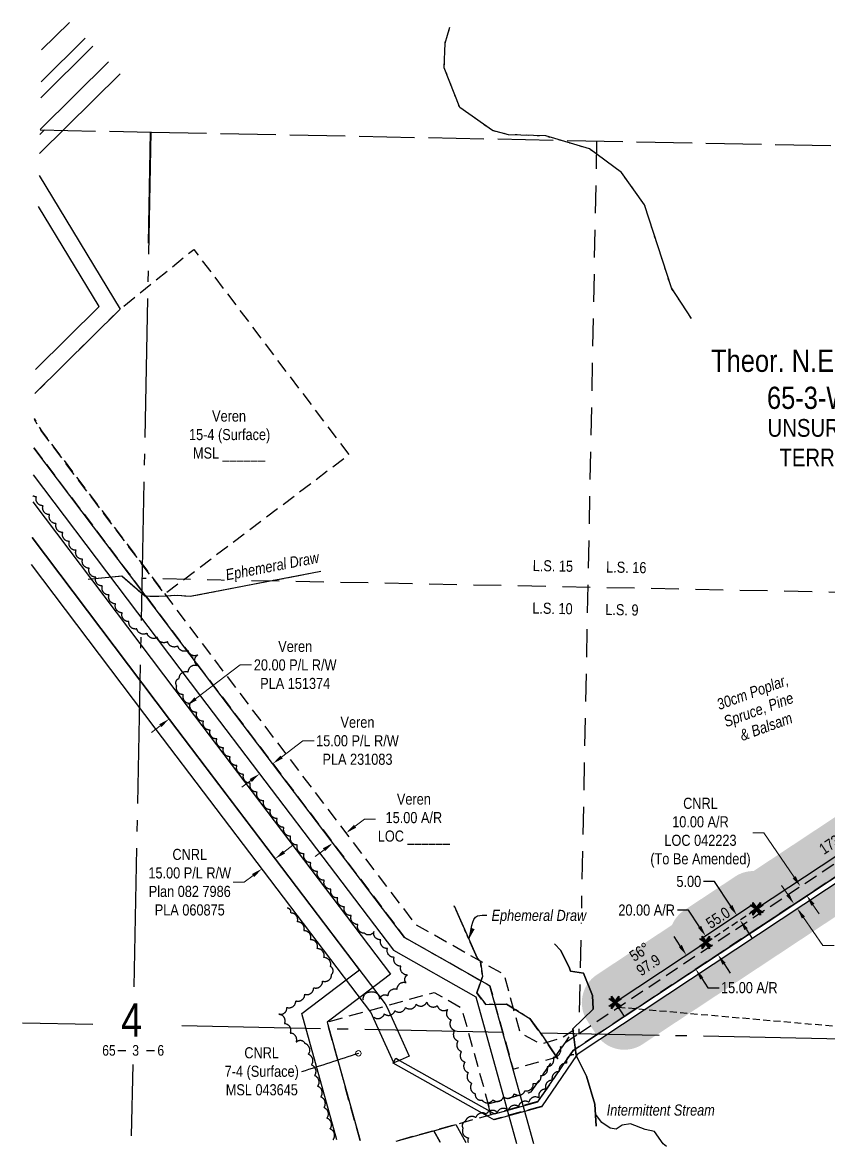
# Model space of a CAD drawing. Extents: x 410066 to 414393, y 6050610 to 6052437.
# Drawn here: x 410066 to 410792, y 6050636 to 6051648 of the extents above; entities that cross this region are included whole.
import ezdxf
from ezdxf.enums import TextEntityAlignment as Align

# ---------------------------------------------------------------- set-up
doc = ezdxf.new("R2010")
doc.units = 0
doc.header["$LTSCALE"] = 5
doc.header["$PDSIZE"] = 0.5
for name, pattern in [('0', [1, 1, 0]), ('foc-ACCESSROAD', [3.75, 2.5, -1.25]), ('foc-LSD', [8, 5, -3]), ('foc-QUARTERLINE', [33, 25, -3, 2, -3]), ('foc-TIELINE', [1.875, 1.25, -0.625]), ('foc-TOPO-ephemeral', [6.25, 3.125, -0.625, 0.625, -0.625, 0.625, -0.625]), ('foc-TRAV', [1.875, 1.25, -0.625]), ('foc-UNSURVEYED', [12.5, 10, -2.5]), ('foc-WHEELTRACKS', [2, 0.4, -1.6])]:
    doc.linetypes.add(name, pattern=pattern)
doc.layers.get('Defpoints').update_dxf_attribs({"color": 9})
for name, color, linetype in [('10', 1, 'Continuous'), ('9', 3, 'Continuous'), ('C-AR', 13, 'foc-ACCESSROAD'), ('C-RW', 13, 'Continuous'), ('C-WS', 13, 'foc-ACCESSROAD'), ('F-RW', 190, 'Continuous'), ('F-WS', 190, 'foc-ACCESSROAD'), ('L-BD1', 253, 'Continuous'), ('L-DESC', 3, 'Continuous'), ('L-MON', 1, 'Continuous'), ('L-QSEC', 8, 'foc-QUARTERLINE'), ('L-SECLBL', 7, 'Continuous'), ('L-SECTION-LSD', 7, 'foc-LSD'), ('L-TIE', 7, 'foc-TIELINE'), ('L-USEC', 7, 'foc-UNSURVEYED'), ('P-BUFFER-H 30m', 51, 'Continuous'), ('P-PROPOSED', 10, 'Continuous'), ('P-PROPOSED-H', 21, 'Continuous'), ('P-TRAV', 4, 'foc-TRAV'), ('P-TXT', 4, 'Continuous'), ('T-BUSH', 110, '0'), ('T-BUSH-T', 110, 'Continuous'), ('T-DRAW', 143, 'foc-TOPO-ephemeral'), ('T-WATER', 160, 'Continuous'), ('T-WATER-P3', 160, 'foc-WHEELTRACKS'), ('T-WATER-T', 170, 'Continuous')]:
    doc.layers.add(name, color=color, linetype=linetype)
for name, color, linetype, lineweight in [('C-AR-T', 13, 'Continuous', 9), ('C-RW-T', 13, 'Continuous', 9), ('C-WS-T', 13, 'Continuous', 9), ('F-RW-T', 190, 'Continuous', 9), ('F-WS-T', 190, 'Continuous', 9)]:
    doc.layers.add(name, color=color, linetype=linetype, lineweight=lineweight)
doc.styles.add('100L', font='ARIALN.TTF', dxfattribs={"height": 11})
doc.styles.add('175L', font='ARIALN.TTF', dxfattribs={"height": 20})
doc.styles.add('20', font='ARIALN.TTF', dxfattribs={"height": 20})
doc.styles.add('80', font='ARIALN.TTF', dxfattribs={"height": 10})
doc.styles.add('80CG', font='ARIALN.TTF', dxfattribs={"height": 10})
doc.styles.add('80L', font='ARIALN.TTF', dxfattribs={"height": 10})
doc.styles.add('foc-LtypeFont', font='ARIALN.TTF', dxfattribs={"height": 7.35})
doc.styles.add('SIMPLEX', font='ARIALN.TTF')
doc.linetypes.add('foc-TOPO-flowdirection-NOLINE', pattern='A,0,[">",foc-LtypeFont,S=0.3,R=0,X=0,Y=-0.945],-20,[">",foc-LtypeFont,S=0.3,R=0,X=0,Y=-0.945],0', length=20)
doc.dimstyles.new('Compass 5 000', dxfattribs={"dimscale": 5, "dimtxt": 9, "dimasz": 2, "dimexe": 0.2, "dimexo": 0.0625, "dimgap": 0.5, "dimtad": 0, "dimtih": 1, "dimtoh": 1, "dimzin": 0, "dimdsep": 46, "dimtxsty": '80CG', "dimcen": 0.1, "dimse1": 1, "dimse2": 1, "dimclrd": 256, "dimclrt": 256, "dimaunit": 1, "dimadec": 4, "dimazin": 0, "dimtfac": 0.06, "dimtofl": 0, "dimtmove": 0, "dimatfit": 1, "dimfxl": 0.2, "dimtolj": 1, "dimtzin": 0, "dimlwd": -1, "dimarcsym": 0})

# ---------------------------------------------------------------- blocks, each defined once
blk = doc.blocks.new('L-SECLBL')
at = {"layer": '9', "color": 7}
for p, q in [((-5.1, -27.8), (-12.3, -27.8)), ((20.7, -27.8), (13.5, -27.8))]:
    blk.add_line(p, q, dxfattribs=at)
at = {"layer": '10', "color": 2, "style": 'SIMPLEX'}
blk.add_attdef('SEC', text='', height=30, dxfattribs=at).set_placement((0, 0), align=Align.MIDDLE)
at = {"layer": '10', "color": 5, "style": '80L'}
blk.add_attdef('TWP', text='', height=9.5, dxfattribs=at).set_placement((-14.4, -27.4), align=Align.MIDDLE_RIGHT)
blk.add_attdef('RGE', text='', height=9.5, dxfattribs=at).set_placement((3.6, -27.4), align=Align.MIDDLE_CENTER)
blk.add_attdef('MER', text='', height=9.5, dxfattribs=at).set_placement((23.2, -27.4), align=Align.MIDDLE_LEFT)
blk = doc.blocks.new('*D440')
at = {"layer": 'C-RW-T', "transparency": 16777216}
for p, q in [((410755, 6050862.6), (410749.3, 6050870.8)), ((410769.2, 6050842), (410786.7, 6050816.6)), ((410786.7, 6050816.6), (410796.7, 6050816.6))]:
    blk.add_line(p, q, dxfattribs=at)
for points in [[(410756.3, 6050863.5), (410753.6, 6050861.6), (410760.6, 6050854.3)], [(410770.5, 6050842.9), (410767.8, 6050841), (410763.5, 6050850.2)]]:
    blk.add_solid(points, dxfattribs=at)
at = {"layer": 'Defpoints', "color": 0, "transparency": 16777216}
for p in [(410760.6, 6050854.3), (410771.9, 6050862.1), (410774.7, 6050858)]:
    blk.add_point(p, dxfattribs=at)
at = {"layer": 'C-RW-T', "transparency": 16777216, "insert": (410835.4, 6050816.6), "char_height": 10, "attachment_point": 5, "style": '80CG'}
blk.add_mtext('\\A1;CNRL \\P5.00 P/L R/W\\PPlan 082 1312\\PPLA 043242', dxfattribs=at)
blk = doc.blocks.new('TEMP')
h = blk.add_hatch(color=255)
h.dxf.hatch_style = 1
h.paths.add_polyline_path([(0, 0.25), (-0.67, 1.15), (-0.67, 0.67), (-1.15, 0.67), (-0.25, 0), (-1.15, -0.67), (-0.67, -0.67), (-0.67, -1.15), (0, -0.25), (0.67, -1.15), (0.67, -0.67), (1.15, -0.67), (0.25, 0), (1.15, 0.67), (0.67, 0.67), (0.67, 1.15)])
h.paths.add_polyline_path([(0.57, 0.85), (0.57, 0.57), (0.85, 0.57), (0.08, 0), (0.85, -0.57), (0.57, -0.57), (0.57, -0.85), (0, -0.08), (-0.57, -0.85), (-0.57, -0.57), (-0.85, -0.57), (-0.08, 0), (-0.85, 0.57), (-0.57, 0.57), (-0.57, 0.85), (0, 0.08)], flags=16)
h = blk.add_hatch(color=1)
h.dxf.hatch_style = 1
h.paths.add_polyline_path([(0, 0.08), (-0.57, 0.85), (-0.57, 0.57), (-0.85, 0.57), (-0.08, 0), (-0.85, -0.57), (-0.57, -0.57), (-0.57, -0.85), (0, -0.08), (0.57, -0.85), (0.57, -0.57), (0.85, -0.57), (0.08, 0), (0.85, 0.57), (0.57, 0.57), (0.57, 0.85)])
at = {"color": 1}
for p, q in [((-0.08, 0), (0.08, 0)), ((0, 0.08), (0, -0.08))]:
    blk.add_line(p, q, dxfattribs=at)
at = {"color": 255, "flags": 128}
blk.add_lwpolyline([(-0.25, 0), (-1.15, 0.67), (-0.67, 0.67), (-0.67, 1.15), (0, 0.25), (0.67, 1.15), (0.67, 0.67), (1.15, 0.67), (0.25, 0), (1.15, -0.67), (0.67, -0.67), (0.67, -1.15), (0, -0.25), (-0.67, -1.15), (-0.67, -0.67), (-1.15, -0.67)], close=True, dxfattribs=at)
at = {"color": 1, "flags": 128}
blk.add_lwpolyline([(-0.08, 0), (-0.85, 0.57), (-0.57, 0.57), (-0.57, 0.85), (0, 0.08), (0.57, 0.85), (0.57, 0.57), (0.85, 0.57), (0.08, 0), (0.85, -0.57), (0.57, -0.57), (0.57, -0.85), (0, -0.08), (-0.57, -0.85), (-0.57, -0.57), (-0.85, -0.57)], close=True, dxfattribs=at)
blk = doc.blocks.new('*D442')
at = {"layer": 'C-AR-T', "transparency": 16777216}
for p, q in [((410733.5, 6050918.3), (410723.5, 6050918.3)), ((410760.8, 6050878.2), (410733.5, 6050918.3)), ((410777.7, 6050853.4), (410783.3, 6050845.2))]:
    blk.add_line(p, q, dxfattribs=at)
for points in [[(410762.2, 6050879.2), (410759.4, 6050877.3), (410766.4, 6050870)], [(410779.1, 6050854.4), (410776.3, 6050852.5), (410772.1, 6050861.7)]]:
    blk.add_solid(points, dxfattribs=at)
at = {"layer": 'Defpoints', "color": 0, "transparency": 16777216}
for p in [(410766.4, 6050870), (410748.7, 6050857.9), (410754.3, 6050849.6)]:
    blk.add_point(p, dxfattribs=at)
at = {"layer": 'C-AR-T', "transparency": 16777216, "insert": (410676.4, 6050918.3), "char_height": 10, "attachment_point": 5, "style": '80CG'}
blk.add_mtext('\\A1;CNRL\\P10.00 A/R\\PLOC 042223\\P(To Be Amended)', dxfattribs=at)
blk = doc.blocks.new('*D466')
at = {"layer": 'C-RW-T', "transparency": 16777216}
for p, q in [((410299.1, 6050986.5), (410318.3, 6051001.1)), ((410318.3, 6051001.1), (410328.3, 6051001.1)), ((410271.2, 6050965.4), (410263.3, 6050959.3))]:
    blk.add_line(p, q, dxfattribs=at)
for points in [[(410298.1, 6050987.8), (410300.1, 6050985.2), (410291.1, 6050980.5)], [(410270.2, 6050966.7), (410272.2, 6050964), (410279.2, 6050971.4)]]:
    blk.add_solid(points, dxfattribs=at)
at = {"layer": 'Defpoints', "color": 0, "transparency": 16777216}
for p in [(410291.1, 6050980.5), (410368.6, 6050878.5), (410356.7, 6050869.4)]:
    blk.add_point(p, dxfattribs=at)
at = {"layer": 'C-RW-T', "transparency": 16777216, "insert": (410367.4, 6051001.1), "char_height": 10, "attachment_point": 5, "style": '80CG'}
blk.add_mtext('\\A1;Veren\\P15.00 P/L R/W\\PPLA 231083', dxfattribs=at)
blk = doc.blocks.new('*D467')
at = {"layer": 'C-RW-T', "transparency": 16777216}
for p, q in [((410221.6, 6051038.9), (410261.8, 6051069.4)), ((410261.8, 6051069.4), (410271.8, 6051069.4)), ((410189.8, 6051014.7), (410181.8, 6051008.7))]:
    blk.add_line(p, q, dxfattribs=at)
for points in [[(410220.6, 6051040.2), (410222.6, 6051037.6), (410213.6, 6051032.9)], [(410188.8, 6051016), (410190.8, 6051013.4), (410197.7, 6051020.8)]]:
    blk.add_solid(points, dxfattribs=at)
at = {"layer": 'Defpoints', "color": 0, "transparency": 16777216}
for p in [(410213.6, 6051032.9), (410236.1, 6051003.3), (410220.2, 6050991.2)]:
    blk.add_point(p, dxfattribs=at)
at = {"layer": 'C-RW-T', "color": 0, "transparency": 16777216, "insert": (410311.3, 6051069.4), "char_height": 10, "attachment_point": 5, "style": '80CG'}
blk.add_mtext('\\A1;Veren\\P20.00 P/L R/W\\PPLA 151374', dxfattribs=at)
blk = doc.blocks.new('*D469')
at = {"layer": 'Defpoints', "color": 0, "transparency": 16777216}
for p in [(410293.3, 6050894.9), (410382.1, 6050777.9), (410370.1, 6050768.9)]:
    blk.add_point(p, dxfattribs=at)
at = {"layer": 'F-RW-T', "transparency": 16777216}
for p, q in [((410301.2, 6050900.9), (410309.2, 6050907)), ((410273.4, 6050879.8), (410265.4, 6050873.7)), ((410265.4, 6050873.7), (410255.4, 6050873.7))]:
    blk.add_line(p, q, dxfattribs=at)
for points in [[(410300.2, 6050902.2), (410302.2, 6050899.6), (410293.3, 6050894.9)], [(410272.3, 6050881.1), (410274.4, 6050878.4), (410281.3, 6050885.8)]]:
    blk.add_solid(points, dxfattribs=at)
at = {"layer": 'F-RW-T', "transparency": 16777216, "insert": (410216.3, 6050873.7), "char_height": 10, "attachment_point": 5, "style": '80CG'}
blk.add_mtext('\\A1;CNRL\\P15.00 P/L R/W^JPlan 082 7986\\PPLA 060875', dxfattribs=at)
blk = doc.blocks.new('*D470')
at = {"layer": 'C-AR-T', "transparency": 16777216}
for p, q in [((410365.2, 6050924.2), (410373.6, 6050930.5)), ((410373.6, 6050930.5), (410383.6, 6050930.5)), ((410337.3, 6050903), (410329.4, 6050897))]:
    blk.add_line(p, q, dxfattribs=at)
for points in [[(410364.2, 6050925.5), (410366.2, 6050922.8), (410357.2, 6050918.1)], [(410336.3, 6050904.3), (410338.3, 6050901.7), (410345.3, 6050909.1)]]:
    blk.add_solid(points, dxfattribs=at)
at = {"layer": 'Defpoints', "color": 0, "transparency": 16777216}
for p in [(410357.2, 6050918.1), (410374.9, 6050894.8), (410363, 6050885.8)]:
    blk.add_point(p, dxfattribs=at)
at = {"layer": 'C-AR-T', "transparency": 16777216, "insert": (410418.2, 6050930.5), "char_height": 10, "attachment_point": 5, "style": '80CG'}
blk.add_mtext('\\A1;Veren\\P15.00 A/R\\PLOC ______', dxfattribs=at)
blk = doc.blocks.new('*D480')
at = {"layer": 'Defpoints', "color": 0, "transparency": 16777216}
for p in [(410707.2, 6050842.4), (410681.1, 6050825.2), (410718.2, 6050825.8)]:
    blk.add_point(p, dxfattribs=at)
at = {"layer": 'P-TXT', "transparency": 16777216}
for p, q in [((410665.6, 6050848.6), (410655.6, 6050848.6)), ((410675.6, 6050833.5), (410665.6, 6050848.6)), ((410697.7, 6050800.2), (410703.2, 6050791.9))]:
    blk.add_line(p, q, dxfattribs=at)
for points in [[(410677, 6050834.4), (410674.2, 6050832.6), (410681.1, 6050825.2)], [(410699.1, 6050801.1), (410696.3, 6050799.3), (410692.1, 6050808.5)]]:
    blk.add_solid(points, dxfattribs=at)
at = {"layer": 'P-TXT', "transparency": 16777216, "insert": (410627.9, 6050848.6), "char_height": 10, "attachment_point": 5, "style": '80CG'}
blk.add_mtext('\\A1;20.00 A/R', dxfattribs=at)
blk = doc.blocks.new('*D485')
at = {"layer": 'Defpoints', "color": 0, "transparency": 16777216}
for p in [(410779.1, 6050884.5), (410787.4, 6050871.8), (410663.7, 6050808)]:
    blk.add_point(p, dxfattribs=at)
at = {"layer": 'P-TXT', "transparency": 16777216}
for p, q in [((410658.2, 6050816.3), (410652.7, 6050824.7)), ((410677.6, 6050787), (410683.1, 6050778.7)), ((410683.1, 6050778.7), (410693.1, 6050778.7))]:
    blk.add_line(p, q, dxfattribs=at)
for points in [[(410659.6, 6050817.3), (410656.8, 6050815.4), (410663.7, 6050808)], [(410679, 6050787.9), (410676.2, 6050786.1), (410672.1, 6050795.4)]]:
    blk.add_solid(points, dxfattribs=at)
at = {"layer": 'P-TXT', "transparency": 16777216, "insert": (410720.4, 6050778.7), "char_height": 10, "attachment_point": 5, "style": '80CG'}
blk.add_mtext('\\A1;15.00 A/R', dxfattribs=at)
blk = doc.blocks.new('*D494')
at = {"layer": 'Defpoints', "color": 0, "transparency": 16777216}
for p in [(410709.2, 6050843.9), (410714.4, 6050847.3), (410717.1, 6050843.1)]:
    blk.add_point(p, dxfattribs=at)
at = {"layer": 'P-TXT', "transparency": 16777216}
for p, q in [((410689.1, 6050874.4), (410679.1, 6050874.4)), ((410703.7, 6050852.2), (410689.1, 6050874.4)), ((410717.5, 6050831.4), (410723, 6050823.1))]:
    blk.add_line(p, q, dxfattribs=at)
for points in [[(410705.1, 6050853.2), (410702.3, 6050851.3), (410709.2, 6050843.9)], [(410718.9, 6050832.3), (410716.1, 6050830.5), (410712, 6050839.7)]]:
    blk.add_solid(points, dxfattribs=at)
at = {"layer": 'P-TXT', "transparency": 16777216, "insert": (410665.9, 6050874.4), "char_height": 10, "attachment_point": 5, "style": '80CG'}
blk.add_mtext('\\A1;5.00', dxfattribs=at)

msp = doc.modelspace()

# ---------------------------------------------------------------- hatches: boundary and pattern name
at = {"layer": 'P-BUFFER-H 30m'}
h = msp.add_hatch(color=256, dxfattribs=at)
h.dxf.hatch_style = 1
edge = h.paths.add_edge_path()
edge.add_line((411765.666, 6051491.451), (411735.601, 6051500.169))
edge.add_line((411735.601, 6051500.169), (411715.73, 6051496.976))
edge.add_line((411715.73, 6051496.976), (411408.013, 6051285.628))
edge.add_line((411408.013, 6051285.628), (410932.806, 6050961.863))
edge.add_line((410932.806, 6050961.863), (410586.009, 6050732.175))
edge.add_arc((410607.771, 6050752.806), 29.987, 223.472229, 303.472716)
edge.add_line((410624.31, 6050727.793), (410753.82, 6050813.425))
edge.add_line((410753.82, 6050813.425), (410946.47, 6050940.94))
edge.add_arc((410929.919, 6050965.946), 29.987, 303.500641, 304.301136)
edge.add_line((410946.818, 6050941.174), (411421.845, 6051265.23))
edge.add_arc((411404.946, 6051290.001), 29.987, 304.301136, 304.430362)
edge.add_line((411421.901, 6051265.268), (411729.127, 6051475.869))
edge.add_line((411729.127, 6051475.869), (411745.642, 6051478.585))
edge.add_arc((411740.776, 6051508.175), 29.987, 279.339796, 326.103944)
edge = h.paths.add_edge_path()
edge.add_line((411690.761, 6051540.96), (411711.661, 6051528.982))
edge.add_line((411711.661, 6051528.982), (411720.9, 6051525.315))
edge.add_line((411720.9, 6051525.315), (411712.899, 6051519.817))
edge.add_line((411712.899, 6051519.817), (411708.125, 6051521.793))
edge.add_line((411708.125, 6051521.793), (411683.457, 6051535.93))
edge.add_line((411683.457, 6051535.93), (411638.946, 6051505.278))
edge.add_arc((411639.467, 6051475.296), 29.987, 90.995307, 124.496561)
edge.add_line((411622.483, 6051500.01), (411568.937, 6051463.213))
edge.add_arc((411585.92, 6051438.499), 29.987, 124.496561, 158.04599)
edge.add_line((411558.107, 6051449.71), (411449.272, 6051374.941))
edge.add_arc((411449.76, 6051344.958), 29.987, 90.93138, 124.515615)
edge.add_line((411432.768, 6051369.666), (411376.57, 6051331.02))
edge.add_line((411376.57, 6051331.02), (411354.608, 6051316.161))
edge.add_arc((411371.412, 6051291.325), 29.987, 124.080941, 157.858446)
edge.add_line((411343.636, 6051302.626), (411311.129, 6051280.451))
edge.add_arc((411311.519, 6051250.467), 29.987, 90.743826, 124.294164)
edge.add_line((411294.623, 6051275.24), (411245.078, 6051241.45))
edge.add_arc((411261.974, 6051216.677), 29.987, 124.294164, 157.861431)
edge.add_line((411234.198, 6051227.977), (411146.063, 6051167.847))
edge.add_arc((411146.454, 6051137.862), 29.987, 90.746817, 124.301136)
edge.add_line((411129.555, 6051162.634), (411026.34, 6051092.222))
edge.add_arc((411043.239, 6051067.451), 29.987, 124.301136, 157.858446)
edge.add_line((411015.463, 6051078.752), (410929.914, 6051020.393))
edge.add_arc((410930.304, 6050990.408), 29.987, 90.743826, 124.301136)
edge.add_line((410913.405, 6051015.18), (410902.046, 6051007.432))
edge.add_line((410902.046, 6051007.432), (410851.403, 6050973.925))
edge.add_arc((410867.949, 6050948.916), 29.987, 123.489417, 157.046726)
edge.add_line((410840.337, 6050960.611), (410724.26, 6050883.812))
edge.add_arc((410724.224, 6050853.825), 29.987, 89.932107, 123.489417)
edge.add_line((410707.678, 6050878.833), (410661.829, 6050848.499))
edge.add_arc((410678.375, 6050823.49), 29.987, 123.489417, 157.046726)
edge.add_line((410650.763, 6050835.184), (410582.952, 6050790.319))
edge.add_arc((410599.498, 6050765.311), 29.987, 123.489417, 213.489417)
edge.add_line((410574.489, 6050748.765), (410582.762, 6050736.26))
edge.add_arc((410607.771, 6050752.806), 29.987, 213.489416, 213.697065)
edge.add_line((410582.822, 6050736.17), (410607.771, 6050752.806))
edge.add_line((410607.771, 6050752.806), (410929.919, 6050965.946))
edge.add_line((410929.919, 6050965.946), (411404.946, 6051290.001))
edge.add_line((411404.946, 6051290.001), (411717.676, 6051504.375))
edge.add_line((411717.676, 6051504.375), (411735.93, 6051507.376))
edge.add_line((411735.93, 6051507.376), (411768.914, 6051497.809))
edge.add_arc((411740.776, 6051508.175), 29.987, 339.778249, 403.457216)
edge.add_arc((411732.571, 6051527.862), 29.987, 1.791341, 67.288376)
edge.add_line((411744.148, 6051555.524), (411739.199, 6051557.596))
edge.add_arc((411727.622, 6051529.934), 29.987, 67.288376, 124.552608)
edge.add_line((411710.614, 6051554.631), (411690.761, 6051540.96))
at = {"layer": 'P-PROPOSED-H'}
h = msp.add_hatch(color=256, dxfattribs=at)
h.dxf.hatch_style = 1
h.paths.add_polyline_path([(410599.498, 6050765.311), (410607.771, 6050752.806), (410737.281, 6050838.439), (410929.919, 6050965.946), (411404.946, 6051290.001), (411717.676, 6051504.375), (411740.776, 6051508.175), (411718.403, 6051517.538), (411732.571, 6051527.862), (411729.08, 6051530.936), (411642.297, 6051471.177), (411639.467, 6051475.296), (411585.92, 6051438.499), (411588.75, 6051434.38), (411452.585, 6051340.836), (411449.76, 6051344.958), (411393.468, 6051306.247), (411371.412, 6051291.325), (411374.228, 6051287.196), (411314.335, 6051246.338), (411311.519, 6051250.467), (411261.974, 6051216.677), (411264.787, 6051212.546), (411149.27, 6051133.734), (411146.454, 6051137.862), (411043.239, 6051067.451), (411046.055, 6051063.322), (410933.12, 6050986.28), (410930.304, 6050990.408), (410918.77, 6050982.54), (410868.782, 6050949.467), (410871.54, 6050945.299), (410726.982, 6050849.657), (410724.224, 6050853.825), (410678.375, 6050823.49), (410681.133, 6050819.322)])

# ---------------------------------------------------------------- linework, layer by layer
at = {"layer": 'C-AR'}
for p, q in [((410399.418, 6050711.02), (410401.87, 6050715.378)), ((410401.87, 6050715.378), (410405.17, 6050713.522)), ((410485.063, 6050674.065), (410523.7, 6050684.819)), ((410532.974, 6050671.831), (410490.467, 6050660.033))]:
    msp.add_line(p, q, dxfattribs=at)
at = {"layer": 'C-RW', "flags": 128}
for points in [[(410107.921, 6051648.154), (410082.899, 6051623.37)], [(410082.333, 6051594.672), (410121.989, 6051633.951)], [(410075.351, 6051240.738), (410226.023, 6051041.355), (410399.811, 6050812.447), (410473.933, 6050770.52), (410510.564, 6050638.32)]]:
    msp.add_lwpolyline(points, dxfattribs=at)
at = {"layer": 'C-RW'}
for points in [[(410082.05, 6051580.323), (410129.023, 6051626.849)], [(410143.091, 6051612.646), (410081.484, 6051551.625)], [(410074.873, 6051216.502), (410214.071, 6051032.303), (410397.239, 6050791.04), (410369.389, 6050769.898), (410340.224, 6050747.755), (410369.77, 6050641.107)], [(410348.912, 6050641.52), (410317.34, 6050755.48), (410357.3, 6050785.82), (410369.227, 6050794.875), (410198.134, 6051020.233), (410074.237, 6051184.224)], [(410932.806, 6050961.863), (410565.304, 6050718.462), (410533.074, 6050671.515), (410533.074, 6050671.515), (410490.576, 6050659.776), (410490.576, 6050659.776), (410488.617, 6050660.656), (410484.464, 6050662.992), (410399.567, 6050710.74), (410402.018, 6050715.096), (410405.316, 6050713.241), (410486.621, 6050667.512), (410490.989, 6050665.056), (410501.838, 6050668.072), (410529.984, 6050675.846), (410561.83, 6050722.171), (410607.771, 6050752.806), (410929.919, 6050965.946)], [(410441.888, 6050639.679), (410436.26, 6050649.89), (410456.016, 6050655.365), (410464.906, 6050639.224)], [(410402.21, 6050640.465), (410433.726, 6050649.197), (410436.26, 6050649.89)], [(410436.26, 6050649.89), (410441.834, 6050639.68)]]:
    msp.add_lwpolyline(points, dxfattribs=at)
at = {"layer": 'C-WS', "flags": 128}
msp.add_lwpolyline([(410076.795, 6051313.923), (410153.524, 6051389.937), (410219.946, 6051443.744), (410359.799, 6051258.634), (410193.746, 6051133.179), (410080.938, 6051282.491), (410076.334, 6051290.558)], dxfattribs=at)
at = {"layer": 'F-RW', "color": 6}
for points in [[(410082.05, 6051580.323), (410129.023, 6051626.849)], [(410143.091, 6051612.646), (410081.484, 6051551.625)], [(410074.873, 6051216.502), (410214.071, 6051032.303), (410397.239, 6050791.04), (410369.389, 6050769.898), (410340.224, 6050747.755), (410369.77, 6050641.107)], [(410348.912, 6050641.52), (410317.34, 6050755.48), (410357.3, 6050785.82), (410369.227, 6050794.875), (410198.134, 6051020.233), (410074.237, 6051184.224)], [(410402.21, 6050640.465), (410433.726, 6050649.197), (410436.26, 6050649.89)], [(410436.26, 6050649.89), (410441.834, 6050639.68)]]:
    msp.add_lwpolyline(points, dxfattribs=at)
at = {"layer": 'F-RW'}
for points in [[(410081.484, 6051551.625), (410143.091, 6051612.646)], [(410153.642, 6051601.993), (410081.059, 6051530.101)], [(410085.514, 6051551.312), (410081.397, 6051547.234)], [(410080.668, 6051510.277), (410153.562, 6051389.974), (410076.795, 6051313.923)], [(410077.22, 6051335.449), (410134.615, 6051392.31), (410080.115, 6051482.257)], [(410074.237, 6051184.224), (410198.134, 6051020.233), (410198.134, 6051020.233), (410392.451, 6050764.286), (410394.248, 6050760.841), (410403.109, 6050741.057), (410413.899, 6050716.981), (410405.761, 6050713.44), (410400.012, 6050710.939), (410386.487, 6050741.388), (410379.483, 6050756.571), (410186.182, 6051011.181), (410073.759, 6051159.985)]]:
    msp.add_lwpolyline(points, dxfattribs=at)
at = {"layer": 'F-RW', "flags": 128}
msp.add_lwpolyline([(410081.396, 6051547.196), (410085.55, 6051551.311)], dxfattribs=at)
at = {"layer": 'F-WS', "flags": 128}
msp.add_lwpolyline([(410369.762, 6050641.107), (410340.22, 6050747.75), (410436.55, 6050774.44), (410461.143, 6050760.529), (410487.84, 6050664.18), (410402.221, 6050640.464)], dxfattribs=at)
at = {"layer": 'L-MON', "elevation": 861.41, "flags": 128}
msp.add_lwpolyline([(410681.923, 6050818.129), (410681.205, 6050819.213)], dxfattribs=at)
at = {"layer": 'L-QSEC'}
msp.add_line((410179.439, 6051449.474), (410181.415, 6051549.409), dxfattribs=at)
at = {"layer": 'L-QSEC', "flags": 128}
for points in [[(410166.278, 6050779.547), (410181.511, 6051549.606)], [(410179.09, 6051449.434), (410181.068, 6051549.416)], [(410065.615, 6050747.103), (410128.99, 6050745.843)], [(410499.059, 6050738.487), (410198.938, 6050744.453)], [(410968.988, 6050729.146), (410532.247, 6050737.828)], [(410164.896, 6050709.668), (410163.62, 6050645.188)], [(410164.896, 6050709.668), (410163.62, 6050645.188)]]:
    msp.add_lwpolyline(points, dxfattribs=at)
at = {"layer": 'L-SECTION-LSD'}
msp.add_line((410976.872, 6051131.397), (410173.553, 6051147.288), dxfattribs=at)
at = {"layer": 'L-TIE'}
msp.add_line((410602.187, 6050761.238), (410968.988, 6050729.146), dxfattribs=at)
at = {"layer": 'L-USEC'}
for p, q in [((410081.479, 6051551.394), (410181.415, 6051549.409)), ((410181.415, 6051549.409), (410984.315, 6051533.457))]:
    msp.add_line(p, q, dxfattribs=at)
at = {"layer": 'P-PROPOSED', "flags": 128}
msp.add_lwpolyline([(410871.54, 6050945.299), (410726.982, 6050849.657), (410724.224, 6050853.825), (410678.375, 6050823.49), (410681.133, 6050819.322), (410599.498, 6050765.311), (410599.498, 6050765.311), (410607.771, 6050752.806), (410737.281, 6050838.439), (410929.919, 6050965.946)], dxfattribs=at)
at = {"layer": 'P-TRAV', "flags": 128}
msp.add_lwpolyline([(410681.133, 6050819.322), (410726.982, 6050849.657)], dxfattribs=at)
at = {"layer": 'T-BUSH', "flags": 128}
for points in [[(410372.732, 6050767.674, -0.52056705), (410379.737, 6050774.804, -0.52056705), (410387.126, 6050768.267, -0.52056705), (410395.06, 6050771.469, -0.52056705), (410403.14, 6050777.354, -0.52056705), (410411.22, 6050783.239, -0.52056705), (410412.557, 6050790.116, -0.52056705), (410406.516, 6050798.079, -0.52056705), (410400.474, 6050806.042, -0.52056705), (410394.432, 6050814.005, -0.52056705), (410388.391, 6050821.968, -0.52056705), (410382.172, 6050829.206, -0.52056705), (410373.824, 6050827.71, -0.52056705), (410367.768, 6050835.663, -0.52056705), (410361.713, 6050843.615, -0.52056705), (410355.657, 6050851.568, -0.52056705), (410349.602, 6050859.521, -0.52056705), (410343.547, 6050867.473, -0.52056705), (410337.491, 6050875.426, -0.52056705), (410331.436, 6050883.378, -0.52056705), (410325.38, 6050891.331, -0.52056705), (410319.325, 6050899.284, -0.52056705), (410313.269, 6050907.236, -0.52056705), (410307.214, 6050915.189, -0.52056705), (410301.158, 6050923.141, -0.52056705), (410295.103, 6050931.094, -0.52056705), (410289.047, 6050939.046, -0.52056705), (410282.992, 6050946.999, -0.52056705), (410276.936, 6050954.952, -0.52056705), (410270.881, 6050962.904, -0.52056705), (410264.825, 6050970.857, -0.52056705), (410258.77, 6050978.809, -0.52056705), (410252.715, 6050986.762, -0.52056705), (410246.699, 6050994.745, -0.52056705), (410240.688, 6051002.731, -0.52056705), (410234.677, 6051010.718, -0.52056705), (410228.666, 6051018.704, -0.52056705), (410222.655, 6051026.69, -0.52056705), (410216.644, 6051034.676, -0.52056705), (410210.633, 6051042.662, -0.52056705), (410204.622, 6051050.649, -0.52056705), (410206.846, 6051057.365, -0.52056705), (410214.984, 6051063.168, -0.52056705), (410223.122, 6051068.972, -0.52056705), (410223.494, 6051078.462, -0.52056705), (410214.79, 6051082.685, -0.52056705), (410205.566, 6051086.537, -0.52056705), (410196.343, 6051090.389, -0.52056705), (410187.119, 6051094.24, -0.52056705), (410177.895, 6051098.092, -0.52056705), (410168.672, 6051101.944, -0.52056705), (410161.509, 6051108.479, -0.52056705), (410155.458, 6051116.435, -0.52056705), (410149.513, 6051124.47, -0.52056705), (410143.567, 6051132.505, -0.52056705), (410137.622, 6051140.54, -0.52056705), (410131.676, 6051148.575, -0.52056705), (410125.731, 6051156.61, -0.52056705), (410119.785, 6051164.646, -0.52056705), (410113.84, 6051172.681, -0.52056705), (410107.894, 6051180.716, -0.52056705), (410101.949, 6051188.751, -0.52056705), (410096.003, 6051196.786, -0.52056705), (410090.058, 6051204.821, -0.52056705), (410084.112, 6051212.856, -0.52056705), (410078.167, 6051220.892, -0.13739656), (410074.976, 6051221.696, -0.13739656)], [(410346.149, 6050641.574, 0.03061511), (410345.5, 6050641.908, 0.52056705), (410342.706, 6050651.505, 0.52056705), (410339.913, 6050661.103, 0.52056705), (410337.119, 6050670.7, 0.52056705), (410334.326, 6050680.297, 0.52056705), (410331.532, 6050689.895, 0.52056705), (410328.739, 6050699.492, 0.52056705), (410325.945, 6050709.089, 0.52056705), (410323.152, 6050718.687, 0.52056705), (410320.358, 6050728.284, 0.52056705), (410312.227, 6050729.526, 0.52056705), (410306.906, 6050737.784, 0.52056705), (410301.719, 6050746.329, 0.52056705), (410296.533, 6050754.873, 0.52056705), (410303.789, 6050760.95, 0.52056705), (410311.844, 6050766.869, 0.52056705), (410319.899, 6050772.787, 0.52056705), (410327.954, 6050778.706, 0.52056705), (410336.009, 6050784.624, 0.52056705), (410344.065, 6050790.543, 0.52056705), (410343.031, 6050797.831, 0.52056705), (410337.077, 6050805.86, 0.52056705), (410331.124, 6050813.889, 0.52056705), (410325.171, 6050821.919, 0.52056705), (410319.217, 6050829.948, 0.52056705), (410313.264, 6050837.977, 0.52056705), (410307.311, 6050846.007, 0.52056705), (410304.124, 6050850.305)], [(410382.003, 6050752.188, 0.52056705), (410391.573, 6050755.073, 0.52056705), (410401.143, 6050757.959, 0.52056705), (410410.713, 6050760.845, 0.52056705), (410420.283, 6050763.73, 0.52056705), (410429.836, 6050765.679, 0.52056705), (410439.294, 6050762.445, 0.52056705), (410448.752, 6050759.21, 0.52056705), (410451.883, 6050749.745, 0.52056705), (410454.974, 6050740.239, 0.52056705), (410458.064, 6050730.733, 0.52056705), (410461.154, 6050721.227, 0.52056705), (410464.244, 6050711.721, 0.52056705), (410467.335, 6050702.215, 0.52056705), (410470.425, 6050692.709, 0.52056705), (410473.515, 6050683.204, 0.52056705), (410479.666, 6050677.41, 0.52056705), (410489.475, 6050677.599, 0.52056705), (410499.078, 6050680.374, 0.52056705), (410508.681, 6050683.148, 0.52056705), (410518.284, 6050685.922, 0.52056705), (410525.697, 6050692.332, 0.52056705), (410532.641, 6050699.522, 0.52056705), (410538.401, 6050707.65, 0.52056705), (410543.811, 6050716.054, 0.52056705), (410550.127, 6050725.865, 0.52056705)], [(410562.3, 6050718.229, 0.52056705), (410555.759, 6050710.67, 0.52056705), (410549.219, 6050703.111, 0.52056705), (410542.855, 6050695.413, 0.52056705), (410536.976, 6050687.328, 0.52056705), (410530.977, 6050679.396, 0.52056705), (410521.756, 6050675.54, 0.52056705), (410512.534, 6050671.683, 0.52056705), (410503.187, 6050668.25, 0.52056705), (410493.352, 6050666.469, 0.52056705), (410483.516, 6050664.688, 0.52056705), (410474.015, 6050661.67, 0.52056705), (410464.622, 6050658.25, 0.52056705), (410462.485, 6050652.155, 0.52056705), (410467.408, 6050643.456, 0.18158527), (410467.041, 6050639.181, 0.18158527)]]:
    msp.add_lwpolyline(points, format="xyb", dxfattribs=at)
at = {"layer": 'T-DRAW', "flags": 128}
for points in [[(410124.704, 6051146.653), (410155.006, 6051149.62), (410175.946, 6051131.606), (410188.574, 6051131.325), (410205.23, 6051132.434), (410216.806, 6051131.299), (410334.272, 6051153.908)], [(410475.245, 6050805.572), (410454.448, 6050852.356)], [(410547.772, 6050714.557), (410534.009, 6050735.46), (410522.592, 6050750.843), (410501.74, 6050763.955), (410483.028, 6050763.486), (410474.862, 6050774), (410480.163, 6050788.79), (410478.194, 6050802.353), (410475.245, 6050805.572)]]:
    msp.add_lwpolyline(points, dxfattribs=at)
at = {"layer": 'T-DRAW', "linetype": 'foc-TOPO-flowdirection-NOLINE', "flags": 128}
for points in [[(410124.704, 6051146.653), (410155.006, 6051149.62), (410175.946, 6051131.606), (410188.574, 6051131.325), (410205.23, 6051132.434), (410216.806, 6051131.299), (410334.272, 6051153.908)], [(410454.448, 6050852.356), (410475.245, 6050805.572)], [(410475.245, 6050805.572), (410478.194, 6050802.353), (410480.163, 6050788.79), (410474.862, 6050774), (410483.028, 6050763.486), (410501.74, 6050763.955), (410522.592, 6050750.843), (410534.009, 6050735.46), (410547.772, 6050714.557)]]:
    msp.add_lwpolyline(points, dxfattribs=at)
at = {"layer": 'T-WATER', "flags": 128}
for points in [[(410544.908, 6050818.179), (410550.6, 6050812.082), (410558.29, 6050796.162), (410559.421, 6050793.644), (410570.936, 6050791.654), (410579.007, 6050771.735), (410579.635, 6050759.364), (410561.427, 6050741.763), (410564.338, 6050717.685), (410573.661, 6050699.146), (410581.14, 6050673.853), (410582.548, 6050654.013)], [(410645.75, 6050635.644), (410642.923, 6050638.075), (410635.052, 6050649.08), (410626.68, 6050651.118), (410613.449, 6050656.026), (410605.792, 6050654.897), (410600.416, 6050651.374), (410594.952, 6050652.123), (410587.678, 6050657.304), (410581.934, 6050664.651)]]:
    msp.add_lwpolyline(points, dxfattribs=at)
at = {"layer": 'T-WATER', "linetype": 'foc-TOPO-flowdirection-NOLINE', "flags": 128}
for points in [[(410582.548, 6050654.013), (410581.14, 6050673.853), (410573.661, 6050699.146), (410564.338, 6050717.685), (410561.427, 6050741.763), (410579.635, 6050759.364), (410579.007, 6050771.735), (410570.936, 6050791.654), (410559.421, 6050793.644), (410558.29, 6050796.162), (410550.6, 6050812.082), (410544.908, 6050818.179)], [(410645.75, 6050635.644), (410642.923, 6050638.075), (410635.052, 6050649.08), (410626.68, 6050651.118), (410613.449, 6050656.026), (410605.792, 6050654.897), (410600.416, 6050651.374), (410594.952, 6050652.123), (410587.678, 6050657.304), (410581.934, 6050664.651)]]:
    msp.add_lwpolyline(points, dxfattribs=at)
at = {"layer": 'T-WATER-P3', "flags": 128}
msp.add_lwpolyline([(410668.271, 6051381.469), (410650.155, 6051409.062), (410625.965, 6051483.869), (410605.264, 6051513.055), (410576.381, 6051534.27), (410537.021, 6051545.905), (410503.486, 6051547.079), (410489.052, 6051550.721), (410459.488, 6051571.547), (410445.623, 6051607.307), (410446.343, 6051629.67), (410450.743, 6051644.034)], dxfattribs=at)
at = {"layer": 'T-WATER-P3', "linetype": 'foc-TOPO-flowdirection-NOLINE', "flags": 128}
msp.add_lwpolyline([(410668.271, 6051381.469), (410650.155, 6051409.062), (410625.965, 6051483.869), (410605.264, 6051513.055), (410576.381, 6051534.27), (410537.021, 6051545.905), (410503.486, 6051547.079), (410489.052, 6051550.721), (410459.488, 6051571.547), (410445.623, 6051607.307), (410446.343, 6051629.67), (410450.743, 6051644.034)], dxfattribs=at)

# ---------------------------------------------------------------- block references
at = {"layer": 'L-MON'}
for p, xscale, yscale, zscale in [((410726.982, 6050849.657), 4.997799999999992, 4.997799999999992, 4.997799999999992), ((410681.133, 6050819.322), 4.997799999999992, 4.997799999999992, 4.997799999999992), ((410599.498, 6050765.311), 4.999999999999956, 4.999999999999956, 4.999999999999956)]:
    msp.add_blockref('TEMP', p, dxfattribs=dict(at, xscale=xscale, yscale=yscale, zscale=zscale))
at = {"layer": 'L-SECLBL', "xscale": 0.9995614899952328, "yscale": 0.9995614899952328, "zscale": 0.9995614899952328}
msp.add_blockref('L-SECLBL', (410163.954, 6050749.638), dxfattribs=at).add_auto_attribs({'SEC': '4', 'TWP': '65', 'RGE': '3', 'MER': '6'})

# ---------------------------------------------------------------- texts
at = {"layer": 'C-WS-T', "insert": (410214.975, 6051298.637), "char_height": 9.99122, "attachment_point": 1, "style": '80L'}
msp.add_mtext_dynamic_manual_height_columns('\\pi21.472;Veren\\P\\pi0.6952;15-4 (Surface)\\P\\pi4.2528;MSL ______', width=72.62387, gutter_width=50, heights=[0], dxfattribs=at)
at = {"layer": 'F-WS-T', "insert": (410247.46, 6050725.081), "char_height": 9.99562, "attachment_point": 1, "style": '80'}
msp.add_mtext_dynamic_manual_height_columns('\\pi18.02;CNRL\\P\\pi0.31248;7-4 (Surface)\\P\\pi1.308;MSL 043645', width=66.22378, gutter_width=45, heights=[0], dxfattribs=at)
at = {"layer": 'L-BD1', "style": '80L'}
for s, p in [('173.4', (410796.746, 6050910.256)), ('55.0', (410692.122, 6050841.747)), ('56°', (410621.567, 6050811.032)), ('97.9', (410629.435, 6050799.159))]:
    msp.add_text(s, height=9.9957, rotation=33.5306, dxfattribs=at).set_placement(p, align=Align.MIDDLE)
at = {"layer": 'L-DESC', "color": 3, "insert": (410800.439, 6051269.516), "char_height": 15.99996, "attachment_point": 5, "style": '80L'}
msp.add_mtext_dynamic_manual_height_columns('UNSURVEYED TERRITORY', width=126.41375, gutter_width=47.5, heights=[0], dxfattribs=at)
at = {"layer": 'T-BUSH-T', "insert": (410689.565, 6051038.022), "char_height": 9.99561, "attachment_point": 1, "rotation": 20, "style": '80L'}
msp.add_mtext_dynamic_manual_height_columns('\\pi0.3637;{\\fArial Narrow|b0|i1|c0|p34;30cm Poplar, \\P\\pi0.97053;Spruce, Pine\\P\\pi7.2059; & Balsam}', width=66.408, gutter_width=50, heights=[0], dxfattribs=at)

# ---------------------------------------------------------------- dimensions: what is measured, and where the dimension line sits
at = {"layer": 'C-AR-T'}
for base, p1, p2, angle, text, picture, middle in [((410766.428, 6050869.973), (410754.3, 6050849.603), (410748.668, 6050857.865), 124.283579, 'CNRL\\P10.00 A/R\\PLOC 042223\\P(To Be Amended)', '*D442', (410676.442, 6050918.336)), ((410357.231, 6050918.123), (410362.995, 6050885.75), (410374.93, 6050894.811), 37.205923, 'Veren\\P15.00 A/R\\PLOC ______', '*D470', (410418.175, 6050930.528))]:
    dim = msp.add_linear_dim(base=base, p1=p1, p2=p2, angle=angle, text=text, dimstyle='Compass 5 000', dxfattribs=at)
    dim.commit()
    dim.dimension.update_dxf_attribs({"geometry": picture, "text_midpoint": middle, "dimtype": 161})
at = {"layer": 'C-RW-T'}
dim = msp.add_linear_dim(base=(410213.65, 6051032.858), p1=(410220.165, 6050991.233), p2=(410236.087, 6051003.333), angle=37.232815, text='Veren\\P20.00 P/L R/W\\PPLA 151374', dimstyle='Compass 5 000', override={"dimtxt": 10, "dimclrt": 0}, dxfattribs=at)
dim.commit()
dim.dimension.update_dxf_attribs({"geometry": '*D467', "text_midpoint": (410311.302, 6051069.421), "dimtype": 161})
for base, p1, p2, angle, text, picture, middle in [((410291.117, 6050980.466), (410356.713, 6050869.395), (410368.638, 6050878.457), 37.232836, 'Veren\\P15.00 P/L R/W\\PPLA 231083', '*D466', (410367.418, 6051001.147)), ((410760.642, 6050854.333), (410774.739, 6050857.995), (410771.895, 6050862.11), 124.649097, 'CNRL \\P5.00 P/L R/W\\PPlan 082 1312\\PPLA 043242', '*D440', (410835.416, 6050816.611))]:
    dim = msp.add_linear_dim(base=base, p1=p1, p2=p2, angle=angle, text=text, dimstyle='Compass 5 000', dxfattribs=at)
    dim.commit()
    dim.dimension.update_dxf_attribs({"geometry": picture, "text_midpoint": middle, "dimtype": 161})
at = {"layer": 'F-RW-T'}
dim = msp.add_linear_dim(base=(410293.261, 6050894.872), p1=(410370.15, 6050768.854), p2=(410382.092, 6050777.925), angle=37.219408, text='CNRL\\P15.00 P/L R/W^JPlan 082 7986\\PPLA 060875', dimstyle='Compass 5 000', dxfattribs=at)
dim.commit()
dim.dimension.update_dxf_attribs({"geometry": '*D469', "text_midpoint": (410216.307, 6050873.704), "dimtype": 161})
at = {"layer": 'P-TXT'}
for base, p1, p2, angle, text, picture, middle in [((410663.708, 6050808.001), (410787.437, 6050871.847), (410779.055, 6050884.487), 123.548097, '15.00 A/R', '*D485', (410720.424, 6050778.693)), ((410709.231, 6050843.905), (410717.142, 6050843.147), (410714.385, 6050847.315), 123.489417, '5.00', '*D494', (410665.948, 6050874.353)), ((410681.138, 6050825.163), (410718.18, 6050825.783), (410707.172, 6050842.405), 123.51534, '20.00 A/R', '*D480', (410627.859, 6050848.633))]:
    dim = msp.add_linear_dim(base=base, p1=p1, p2=p2, angle=angle, text=text, dimstyle='Compass 5 000', dxfattribs=at)
    dim.commit()
    dim.dimension.update_dxf_attribs({"geometry": picture, "text_midpoint": middle, "dimtype": 161})

# ---------------------------------------------------------------- leaders
at = {"layer": 'F-WS-T', "path_type": 1}
msp.add_leader([(410368.264, 6050719.569), (410316.995, 6050702.775)], dimstyle='Compass 5 000', override={"dimasz": 1, "dimgap": 0.5, "dimtad": 0, "dimldrblk": 'DotBlank'}, dxfattribs=at)
at = {"layer": 'T-WATER-T', "path_type": 1}
msp.add_leader([(410467.91, 6050822.659), (410475.609, 6050843.392), (410484.022, 6050844.093)], dimstyle='Compass 5 000', override={"dimgap": 0.5, "dimtad": 0}, dxfattribs=at)

# ---------------------------------------------------------------- next in the draw order: texts
at = {"layer": 'L-DESC', "color": 3, "insert": (410796.149, 6051353.409), "char_height": 19.99995, "width": 219.40818, "attachment_point": 2, "style": '175L', "bg_fill": 3, "box_fill_scale": 1.15, "bg_fill_color": 256, "bg_fill_true_color": 256, "bg_fill_transparency": 0}
msp.add_mtext('Theor. N.E.1/4 Sec. 4\\P65-3-W.6M.', dxfattribs=at)
at = {"layer": 'L-SECTION-LSD', "char_height": 9.9956, "attachment_point": 1, "rotation": 358.882095, "style": '100L', "bg_fill": 3, "box_fill_scale": 1.5, "bg_fill_color": 256, "bg_fill_transparency": 0}
for s, width, insert in [('\\pi1.8198;L.S. 15', 36.818, (410523.61, 6051164.038)), ('L.S. 16', 36.98191, (410591.526, 6051162.713)), ('\\pi2.1858;L.S. 10', 37.09538, (410522.863, 6051125.778)), ('L.S. 9', 36.43344, (410590.78, 6051124.452))]:
    msp.add_mtext_dynamic_manual_height_columns(s, width=width, gutter_width=54.976, heights=[0], dxfattribs=dict(at, insert=insert))

# ---------------------------------------------------------------- next in the draw order: linework, layer by layer
at = {"layer": 'C-AR'}
msp.add_lwpolyline([(410929.919, 6050965.946), (410737.281, 6050838.439), (410728.947, 6050832.92), (410607.771, 6050752.806), (410582.866, 6050736.103), (410561.585, 6050722.213), (410529.882, 6050676.16), (410487.476, 6050664.279), (410485.276, 6050674.089), (410523.896, 6050684.839), (410554.622, 6050729.479), (410567.299, 6050737.872), (410924.083, 6050974.544), (411718.403, 6051517.538), (411726.118, 6051523.231)], dxfattribs=at)
at = {"layer": 'C-AR', "flags": 128}
msp.add_lwpolyline([(410075.83, 6051265.023), (410237.976, 6051050.407), (410409.911, 6050823.96), (410486.723, 6050780.512), (410507.528, 6050705.426), (410545.39, 6050715.917), (410554.695, 6050729.434), (410562.285, 6050740.46), (410551.127, 6050733.065), (410532.422, 6050727.882), (410514.038, 6050738.081), (410499.513, 6050790.503), (410419.957, 6050835.504), (410249.928, 6051059.46), (410082.999, 6051280.408), (410076.35, 6051291.38)], dxfattribs=at)
at = {"layer": 'C-RW', "flags": 128}
msp.add_lwpolyline([(410526.208, 6050638.01), (410486.723, 6050780.512), (410409.911, 6050823.96), (410237.976, 6051050.407), (410075.83, 6051265.023)], dxfattribs=at)
at = {"layer": 'L-SECTION-LSD'}
msp.add_line((410582.865, 6051541.433), (410566.878, 6050737.139), dxfattribs=at)

# ---------------------------------------------------------------- next in the draw order: texts
at = {"layer": 'T-WATER-T', "insert": (410247.46, 6051155.333), "char_height": 9.99561, "attachment_point": 1, "rotation": 10.894717, "style": '20', "bg_fill": 3, "box_fill_scale": 1.15, "bg_fill_color": 256, "bg_fill_true_color": 256, "bg_fill_transparency": 0}
msp.add_mtext_dynamic_manual_height_columns('\\pi0.34498;{\\fArial Narrow|b0|i1|c0|p34;Ephemeral Draw}', width=86.02769, gutter_width=100, heights=[0], dxfattribs=at)
at = {"layer": 'T-WATER-T', "char_height": 9.99561, "attachment_point": 1, "style": '20', "bg_fill": 3, "box_fill_scale": 1.15, "bg_fill_color": 256, "bg_fill_true_color": 256, "bg_fill_transparency": 0}
for s, width, insert in [('\\pi0.34498;{\\fArial Narrow|b0|i1|c0|p34;Ephemeral Draw}', 86.02769, (410487.843, 6050848.846)), ('\\pi2.8125;{\\fArial Narrow|b0|i1|c0|p34;Intermittent Stream}', 102.26055, (410589.119, 6050673.494))]:
    msp.add_mtext_dynamic_manual_height_columns(s, width=width, gutter_width=100, heights=[0], dxfattribs=dict(at, insert=insert))

doc.saveas('drawing.dxf')
